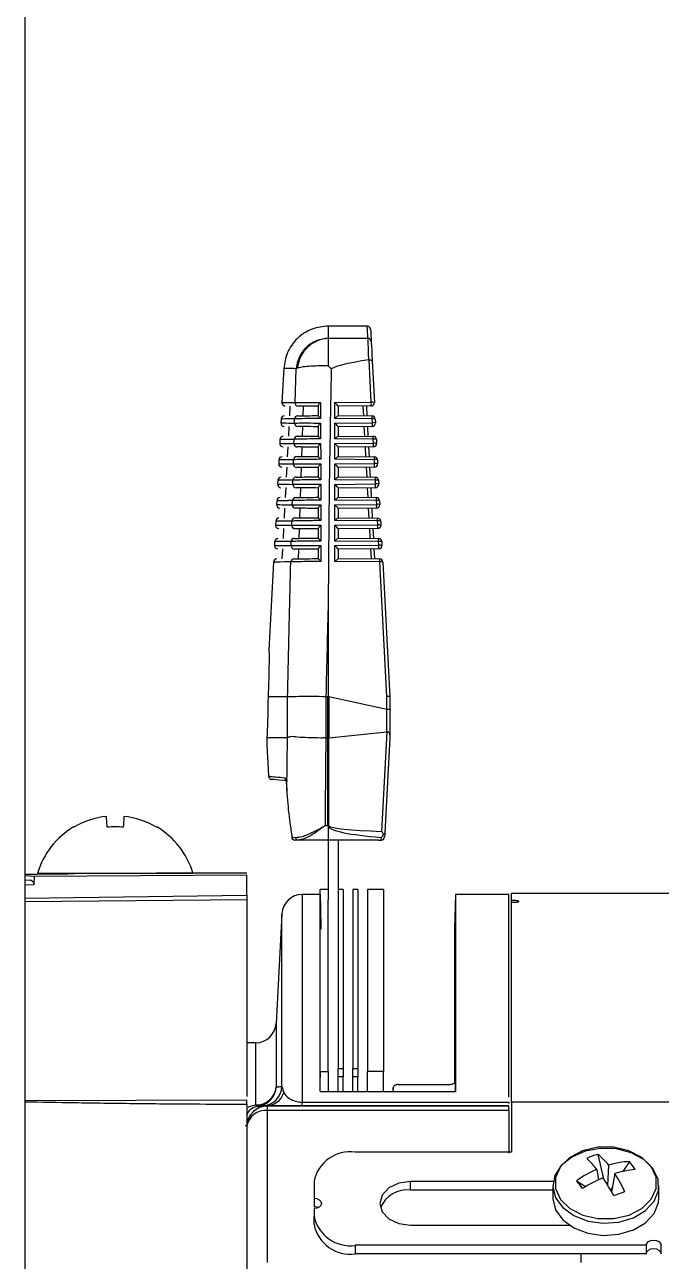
# Model space of a CAD drawing. Extents: x 16.5 to 113.1, y 4.4 to 84.5.
# Drawn here: x 25.882 to 27.816, y 38.153 to 41.906 of the extents above; entities that cross this region are included whole.
import ezdxf

# ---------------------------------------------------------------- set-up
doc = ezdxf.new("R2010")
doc.units = 0
doc.header["$MEASUREMENT"] = 0
doc.layers.add('OBJECT', color=7, linetype='CONTINUOUS')

msp = doc.modelspace()

# ---------------------------------------------------------------- linework, layer by layer
at = {"layer": 'OBJECT'}
for p, q in [((25.8819, 44.0865), (25.8819, 35.1139)), ((26.9226, 40.9915), (26.8036, 40.9915)), ((26.804, 40.9549), (26.804, 40.9544)), ((26.804, 40.9544), (26.9246, 40.9544)), ((26.804, 40.8707), (26.8131, 40.8616)), ((26.9281, 40.8889), (26.9278, 40.8889)), ((26.9349, 40.7602), (26.9281, 40.8889)), ((26.9377, 40.8865), (26.9444, 40.7595)), ((26.6688, 40.8635), (26.6633, 40.7595)), ((26.7033, 40.7592), (26.7063, 40.8621)), ((26.7096, 40.8635), (26.7063, 40.8621)), ((26.8245, 40.7592), (26.9349, 40.7602)), ((26.8245, 40.7112), (26.8245, 40.7592)), ((26.6878, 40.7489), (26.6862, 40.7191)), ((26.7274, 40.7194), (26.7284, 40.7485)), ((26.774, 40.7196), (26.774, 40.7493)), ((26.9345, 40.749), (26.834, 40.7481)), ((26.834, 40.7483), (26.834, 40.7199)), ((26.834, 40.7199), (26.9371, 40.719)), ((26.912, 40.7192), (26.9105, 40.7488)), ((26.9199, 40.7489), (26.9215, 40.7191)), ((26.6607, 40.7095), (26.6601, 40.6976)), ((26.6845, 40.6869), (26.683, 40.6571)), ((26.7016, 40.6972), (26.7019, 40.7098)), ((26.7255, 40.6574), (26.7264, 40.6865)), ((26.774, 40.6576), (26.774, 40.6872)), ((26.9375, 40.7102), (26.8245, 40.7112)), ((26.8245, 40.6972), (26.9382, 40.6982)), ((26.8245, 40.6492), (26.8245, 40.6972)), ((26.9377, 40.687), (26.834, 40.6861)), ((26.834, 40.6863), (26.834, 40.6579)), ((26.9153, 40.6571), (26.9137, 40.6868)), ((26.9232, 40.6869), (26.9247, 40.6571)), ((26.9382, 40.6982), (26.9375, 40.7102)), ((26.947, 40.7095), (26.9476, 40.6975)), ((26.6574, 40.6475), (26.6568, 40.6356)), ((26.6998, 40.6352), (26.7002, 40.6478)), ((26.9408, 40.6481), (26.8245, 40.6492)), ((26.834, 40.6579), (26.9404, 40.6569)), ((26.9414, 40.6363), (26.9408, 40.6481)), ((26.9503, 40.6475), (26.9509, 40.6356)), ((26.6813, 40.6251), (26.6797, 40.5949)), ((26.7235, 40.5954), (26.7244, 40.6245)), ((26.774, 40.5956), (26.774, 40.6252)), ((26.8245, 40.6352), (26.9414, 40.6363)), ((26.8245, 40.5872), (26.8245, 40.6352)), ((26.941, 40.625), (26.834, 40.6241)), ((26.834, 40.6243), (26.834, 40.5959)), ((26.9186, 40.5951), (26.917, 40.6248)), ((26.9264, 40.6249), (26.928, 40.595)), ((26.6542, 40.5855), (26.6536, 40.5736)), ((26.6982, 40.5732), (26.6985, 40.5858)), ((26.9441, 40.5861), (26.8245, 40.5872)), ((26.8245, 40.5732), (26.9447, 40.5743)), ((26.8245, 40.5252), (26.8245, 40.5732)), ((26.834, 40.5959), (26.9437, 40.5949)), ((26.9447, 40.5743), (26.9441, 40.5861)), ((26.9536, 40.5854), (26.9542, 40.5736)), ((26.678, 40.5631), (26.6764, 40.5328)), ((26.7215, 40.5334), (26.7224, 40.5626)), ((26.774, 40.5337), (26.774, 40.5631)), ((26.9443, 40.5631), (26.834, 40.5621)), ((26.834, 40.5623), (26.834, 40.5339)), ((26.834, 40.5339), (26.9469, 40.5329)), ((26.9219, 40.5331), (26.9203, 40.5629)), ((26.9297, 40.5629), (26.9313, 40.533)), ((26.6509, 40.5235), (26.6503, 40.5117)), ((26.6748, 40.5012), (26.6732, 40.4708)), ((26.6965, 40.5112), (26.6968, 40.5238)), ((26.7196, 40.4714), (26.7205, 40.5006)), ((26.774, 40.4717), (26.774, 40.501)), ((26.9474, 40.5241), (26.8245, 40.5252)), ((26.8245, 40.5112), (26.948, 40.5123)), ((26.8245, 40.4632), (26.8245, 40.5112)), ((26.9476, 40.5011), (26.834, 40.5001)), ((26.834, 40.5003), (26.834, 40.4719)), ((26.9251, 40.4711), (26.9236, 40.5009)), ((26.933, 40.501), (26.9346, 40.471)), ((26.948, 40.5123), (26.9474, 40.5241)), ((26.9568, 40.5234), (26.9575, 40.5116)), ((26.6477, 40.4615), (26.6471, 40.4497)), ((26.6948, 40.4492), (26.6952, 40.4618)), ((26.9506, 40.4621), (26.8245, 40.4632)), ((26.834, 40.4719), (26.9502, 40.4708)), ((26.9513, 40.4503), (26.9506, 40.4621)), ((26.9601, 40.4614), (26.9607, 40.4497)), ((26.6715, 40.4392), (26.6699, 40.4088)), ((26.7176, 40.4094), (26.7186, 40.4386)), ((26.774, 40.4097), (26.774, 40.439)), ((26.8245, 40.4492), (26.9513, 40.4503)), ((26.8245, 40.4012), (26.8245, 40.4492)), ((26.9508, 40.4391), (26.834, 40.4381)), ((26.834, 40.4383), (26.834, 40.4099)), ((26.9284, 40.409), (26.9268, 40.4389)), ((26.9363, 40.439), (26.9378, 40.4089)), ((26.6445, 40.3995), (26.6438, 40.3878)), ((26.6932, 40.3872), (26.6935, 40.3998)), ((26.9539, 40.4), (26.8245, 40.4012)), ((26.8245, 40.3872), (26.9545, 40.3884)), ((26.8245, 40.3392), (26.8245, 40.3872)), ((26.834, 40.4099), (26.9535, 40.4088)), ((26.9545, 40.3884), (26.9539, 40.4)), ((26.9634, 40.3993), (26.964, 40.3877)), ((26.6683, 40.377), (26.6667, 40.3469)), ((26.7157, 40.3473), (26.7166, 40.3766)), ((26.774, 40.3477), (26.774, 40.3769)), ((26.9541, 40.3772), (26.834, 40.3761)), ((26.834, 40.3763), (26.834, 40.3479)), ((26.834, 40.3479), (26.9568, 40.3468)), ((26.9317, 40.347), (26.9301, 40.3769)), ((26.9395, 40.377), (26.9411, 40.3469)), ((26.6412, 40.3375), (26.6406, 40.3258)), ((26.665, 40.3151), (26.6634, 40.2849)), ((26.6916, 40.3253), (26.6919, 40.3377)), ((26.7138, 40.2853), (26.7147, 40.3146)), ((26.774, 40.2858), (26.774, 40.3148)), ((26.9572, 40.338), (26.8245, 40.3392)), ((26.8245, 40.3252), (26.9578, 40.3264)), ((26.8245, 40.2772), (26.8245, 40.3252)), ((26.9574, 40.3152), (26.834, 40.3141)), ((26.834, 40.3143), (26.834, 40.2859)), ((26.935, 40.285), (26.9334, 40.315)), ((26.9428, 40.3151), (26.9444, 40.2849)), ((26.9578, 40.3264), (26.9572, 40.338)), ((26.9667, 40.3373), (26.9673, 40.3257)), ((26.638, 40.2755), (26.6239, 40.0079)), ((26.9605, 40.276), (26.8245, 40.2772)), ((26.834, 40.2859), (26.96, 40.2848)), ((26.982, 39.8674), (26.9605, 40.276)), ((26.9699, 40.2753), (26.9915, 39.8665)), ((26.804, 40.1551), (26.804, 39.8666)), ((26.6806, 39.8665), (26.6211, 39.8665)), ((26.6807, 39.8665), (26.6806, 39.8665)), ((26.6807, 39.742), (26.6807, 39.8665)), ((26.7972, 39.8665), (26.7972, 39.7415)), ((26.8024, 39.8665), (26.7972, 39.8665)), ((26.8024, 39.7415), (26.8024, 39.8665)), ((26.8056, 39.8661), (26.8056, 39.7416)), ((26.9818, 39.8279), (26.8056, 39.8661)), ((26.982, 39.8279), (26.982, 39.8674)), ((26.9915, 39.8665), (26.9915, 39.8665)), ((26.9915, 39.8665), (26.9915, 39.8273)), ((26.9818, 39.7603), (26.9818, 39.8279)), ((26.9915, 39.8273), (26.9915, 39.7498)), ((26.8056, 39.7416), (26.9818, 39.7603)), ((26.9668, 39.4579), (26.9832, 39.7601)), ((26.9915, 39.7498), (26.9915, 39.7415)), ((26.6175, 39.7237), (26.6175, 39.7236)), ((26.68, 39.7415), (26.6176, 39.7415)), ((26.6781, 39.5823), (26.68, 39.7415)), ((26.68, 39.7415), (26.6807, 39.742)), ((26.7972, 39.7415), (26.8024, 39.7415)), ((26.8032, 39.7415), (26.8048, 39.7416)), ((26.8032, 39.476), (26.8032, 39.7415)), ((26.8048, 39.7416), (26.8048, 39.476)), ((26.9915, 39.7415), (26.9759, 39.4532)), ((26.6228, 39.6251), (26.6228, 39.6251)), ((26.6769, 39.6004), (26.6779, 39.5823)), ((26.6769, 39.6004), (26.6769, 39.6004)), ((26.6772, 39.6004), (26.6781, 39.5823)), ((26.2827, 39.4706), (26.2834, 39.4716)), ((26.7948, 39.476), (26.8032, 39.476)), ((26.804, 39.4729), (26.804, 39.4315)), ((26.6943, 39.4401), (26.7048, 39.4398)), ((26.7123, 39.4315), (26.7026, 39.4315)), ((26.804, 39.4315), (26.7123, 39.4315)), ((26.9563, 39.4315), (26.804, 39.4315)), ((26.804, 39.4315), (26.804, 39.25)), ((26.834, 39.4315), (26.834, 39.25)), ((26.9563, 39.4315), (26.9652, 39.4316)), ((26.9652, 39.4316), (26.9656, 39.4399)), ((25.9209, 39.3315), (26.3929, 39.3315)), ((26.0319, 39.3315), (26.0319, 39.3288)), ((26.2819, 39.3307), (26.2819, 39.3315)), ((25.8819, 39.324), (25.9102, 39.3222)), ((25.8819, 39.311), (25.9, 39.3097)), ((25.9, 39.3097), (25.8819, 39.3093)), ((25.9099, 39.2953), (25.8819, 39.2945)), ((25.9102, 39.3222), (25.9099, 39.2953)), ((25.9102, 39.3222), (26.5569, 39.3262)), ((26.5569, 39.2648), (26.5569, 39.3262)), ((25.8819, 39.255), (26.5569, 39.2648)), ((26.78, 39.2665), (26.7252, 39.2665)), ((26.7252, 39.2665), (26.7252, 38.6363)), ((26.804, 39.2815), (26.78, 39.2815)), ((26.78, 38.7293), (26.78, 39.2815)), ((26.8489, 39.2815), (26.834, 39.2815)), ((26.8489, 39.2815), (26.8489, 38.7382)), ((26.8938, 39.2815), (26.8789, 39.2815)), ((26.8789, 39.2815), (26.8789, 38.7382)), ((26.8938, 39.2815), (26.8938, 38.7382)), ((26.9718, 39.2815), (26.9238, 39.2815)), ((26.9238, 39.2815), (26.9238, 38.7293)), ((26.9718, 39.2815), (26.9718, 38.7293)), ((27.1905, 39.2663), (27.1877, 39.1608)), ((27.3528, 39.2665), (27.1905, 39.2665)), ((27.3528, 38.6514), (27.3528, 39.2665)), ((27.9409, 39.2694), (27.3609, 39.2694)), ((27.3609, 39.2481), (27.3609, 39.2694)), ((26.5569, 39.2502), (25.8819, 39.2446)), ((26.5569, 39.2502), (26.5569, 38.6532)), ((26.804, 38.7293), (26.804, 39.25)), ((26.834, 39.25), (26.834, 38.7382)), ((27.3609, 39.2427), (27.3609, 39.2481)), ((27.3609, 38.6364), (27.3609, 39.2427)), ((26.6633, 39.2077), (26.6458, 38.8752)), ((26.6633, 38.6835), (26.6633, 39.2077)), ((27.1878, 39.1615), (27.1878, 38.7268)), ((26.6458, 38.8752), (26.6458, 38.6824)), ((27.1909, 38.8474), (27.1878, 38.7268)), ((26.5839, 38.8165), (26.5569, 38.8165)), ((26.5839, 38.6275), (26.5839, 38.8165)), ((26.834, 38.7382), (26.8489, 38.7382)), ((26.834, 38.713), (26.834, 38.7382)), ((26.8489, 38.7382), (26.8489, 38.713)), ((26.8789, 38.7382), (26.8938, 38.7382)), ((26.8789, 38.713), (26.8789, 38.7382)), ((26.8938, 38.7382), (26.8938, 38.713)), ((26.78, 38.7293), (26.804, 38.7293)), ((26.78, 38.7293), (26.78, 38.7113)), ((26.804, 38.7293), (26.804, 38.6685)), ((26.8489, 38.713), (26.834, 38.713)), ((26.834, 38.6685), (26.834, 38.713)), ((26.8489, 38.6685), (26.8489, 38.713)), ((26.8938, 38.713), (26.8789, 38.713)), ((26.8789, 38.6685), (26.8789, 38.713)), ((26.8938, 38.6685), (26.8938, 38.713)), ((26.9718, 38.7293), (26.9238, 38.7293)), ((26.9238, 38.6685), (26.9238, 38.7293)), ((26.9718, 38.6685), (26.9718, 38.7293)), ((27.1878, 38.7268), (27.1878, 38.7181)), ((27.1878, 38.7181), (27.1878, 38.7181)), ((27.1878, 38.7181), (27.1878, 38.6938)), ((26.6633, 38.6835), (26.6694, 38.6642)), ((26.7794, 38.6685), (27.1911, 38.6685)), ((27.001, 38.6793), (27.0008, 38.6685)), ((27.0163, 38.6895), (27.1758, 38.6898)), ((26.5569, 38.642), (25.8819, 38.64)), ((26.5569, 38.6291), (26.5569, 38.1059)), ((26.6137, 38.6247), (26.6069, 38.6245)), ((26.6137, 38.6247), (26.6189, 38.6246)), ((26.6189, 38.6246), (26.6189, 38.6104)), ((26.6189, 38.6246), (27.3528, 38.6246)), ((26.7252, 38.6247), (26.7252, 38.6363)), ((26.7252, 38.6363), (27.3528, 38.6363)), ((27.3528, 38.6247), (26.7252, 38.6247)), ((27.3528, 38.6363), (27.3528, 38.6316)), ((27.3528, 38.6246), (27.3528, 38.6247)), ((27.3528, 38.6104), (27.3528, 38.6246)), ((27.3609, 38.6364), (27.3609, 38.4844)), ((27.9409, 38.6364), (27.3609, 38.6364)), ((26.6189, 38.6104), (26.6189, 38.1494)), ((27.3528, 38.6104), (26.6189, 38.6104)), ((27.3528, 38.6104), (27.3528, 38.4817)), ((27.3609, 38.4844), (26.8859, 38.4844)), ((27.6233, 38.4777), (27.6405, 38.4033)), ((27.62, 38.4318), (27.6251, 38.4003)), ((27.6533, 38.3834), (27.6562, 38.445)), ((27.7189, 38.4559), (27.699, 38.4258)), ((26.7609, 38.396), (26.7609, 38.3448)), ((27.4874, 38.395), (27.0544, 38.395)), ((27.0544, 38.3695), (27.0544, 38.395)), ((27.5585, 38.3978), (27.5857, 38.3798)), ((27.6748, 38.4193), (27.6651, 38.3636)), ((27.4864, 38.3695), (27.0544, 38.3695)), ((27.4864, 38.3824), (27.4864, 38.3454)), ((27.6676, 38.3783), (27.6617, 38.3694)), ((27.8084, 38.3454), (27.8084, 38.3824)), ((26.7609, 38.3448), (26.7609, 38.3193)), ((26.7609, 38.3129), (26.7609, 38.2899)), ((26.7609, 38.2645), (26.7609, 38.2899)), ((27.0544, 38.2627), (27.5367, 38.2627)), ((26.8859, 38.2016), (26.8859, 38.1761)), ((27.7704, 38.2016), (26.8859, 38.2016)), ((27.7704, 38.1761), (26.8859, 38.1761)), ((27.5718, 38.1761), (27.5718, 38.1494)), ((27.7704, 38.2016), (27.7704, 38.1761)), ((27.8159, 38.2016), (27.8154, 38.2016)), ((27.8154, 38.1761), (27.8154, 38.2016)), ((27.8159, 38.1761), (27.8154, 38.1761)), ((27.8159, 38.1761), (27.8159, 38.2016))]:
    msp.add_line(p, q, dxfattribs=at)
at = {"layer": 'OBJECT', "flags": 128}
for points in [[(26.9246, 40.9544), (26.9231, 40.9822), (26.9226, 40.9915)], [(26.9278, 40.8889), (26.9268, 40.908), (26.926, 40.9247), (26.9254, 40.9383), (26.9249, 40.9483), (26.9246, 40.9544)], [(26.9326, 40.982), (26.9326, 40.982), (26.9331, 40.9728), (26.9346, 40.9451)], [(26.9346, 40.9451), (26.9349, 40.9396), (26.9353, 40.9307), (26.936, 40.9185), (26.9368, 40.9037), (26.9377, 40.8865)], [(26.6175, 39.7236), (26.6187, 39.7004), (26.6205, 39.6675), (26.6228, 39.6251)], [(26.6807, 39.6114), (26.655, 39.6137), (26.6387, 39.6151), (26.6319, 39.6157)], [(26.6772, 39.6004), (26.6769, 39.6004), (26.6769, 39.6004)], [(26.6781, 39.5823), (26.6779, 39.5823), (26.6779, 39.5823)], [(26.1326, 39.4706), (26.1321, 39.477), (26.1317, 39.4828), (26.1313, 39.4879), (26.131, 39.4924), (26.1307, 39.4962), (26.1304, 39.4993), (26.1302, 39.5018), (26.1301, 39.5036)], [(26.1837, 39.5036), (26.1835, 39.5018), (26.1834, 39.4993), (26.1831, 39.4962), (26.1828, 39.4924), (26.1825, 39.4879), (26.1821, 39.4828), (26.1817, 39.477), (26.1812, 39.4706)], [(26.0304, 39.4716), (26.0304, 39.4715), (26.0306, 39.4713), (26.0308, 39.471), (26.0311, 39.4706)], [(26.9759, 39.4532), (26.9755, 39.4469), (26.9753, 39.4428), (26.9752, 39.441)], [(26.7828, 39.1607), (26.7811, 39.2259), (26.7801, 39.2645)], [(27.7907, 38.4343), (27.7627, 38.4618), (27.7245, 38.4823), (27.6794, 38.494), (27.6314, 38.4957), (27.5849, 38.4873), (27.544, 38.4696), (27.5122, 38.4442), (27.4924, 38.4133), (27.4864, 38.3796), (27.4948, 38.3462), (27.5166, 38.316), (27.5501, 38.2917), (27.5923, 38.2754), (27.6393, 38.2687), (27.6871, 38.2721), (27.7313, 38.2852), (27.7681, 38.307), (27.7941, 38.3355), (27.8071, 38.3682), (27.806, 38.4021), (27.7907, 38.4343)], [(27.7852, 38.4409), (27.7567, 38.4685), (27.7174, 38.4886), (27.6713, 38.4991), (27.6229, 38.4991), (27.5768, 38.4884), (27.5377, 38.4682), (27.5093, 38.4405), (27.4944, 38.4079), (27.4945, 38.3736), (27.5096, 38.341), (27.5381, 38.3134), (27.5774, 38.2933), (27.6235, 38.2828), (27.6719, 38.2828), (27.718, 38.2935), (27.7571, 38.3137), (27.7855, 38.3414), (27.8004, 38.374), (27.8003, 38.4083), (27.7852, 38.4409)], [(27.0544, 38.395), (27.0186, 38.3899), (26.9883, 38.3756), (26.968, 38.3541), (26.9609, 38.3288), (26.968, 38.3035), (26.9883, 38.2821), (27.0186, 38.2678), (27.0544, 38.2627)], [(26.7609, 38.3448), (26.7695, 38.3435), (26.7768, 38.3401), (26.7817, 38.3349), (26.7834, 38.3288), (26.7817, 38.3228), (26.7768, 38.3176), (26.7695, 38.3141), (26.7609, 38.3129)], [(26.7609, 38.3193), (26.7695, 38.3181), (26.7744, 38.3161)], [(27.4864, 38.3454), (27.4864, 38.3426), (27.4948, 38.3092), (27.5166, 38.279), (27.5501, 38.2547), (27.5923, 38.2384), (27.6393, 38.2317), (27.6871, 38.2351), (27.7313, 38.2482), (27.7681, 38.27), (27.7941, 38.2985), (27.8071, 38.3312), (27.8084, 38.3454)], [(27.7704, 38.2016), (27.7721, 38.2076), (27.777, 38.2128), (27.7843, 38.2163), (27.7929, 38.2175), (27.8015, 38.2163), (27.8088, 38.2128), (27.8137, 38.2076), (27.8154, 38.2016)], [(27.7704, 38.1761), (27.7721, 38.1822), (27.777, 38.1874), (27.7843, 38.1908), (27.7929, 38.192), (27.8015, 38.1908), (27.8088, 38.1874), (27.8137, 38.1822), (27.8154, 38.1761)]]:
    msp.add_lwpolyline(points, dxfattribs=at)
at = {"layer": 'OBJECT'}
for centre, radius, start, end in [((26.9226, 40.9815), 0.01, 3.0226, 85.0653), ((26.9247, 40.9445), 0.00991, 3.4696, 90.5555), ((26.6733, 40.759), 0.01, 176.9496, 269.5), ((26.7132, 40.7586), 0.00992, 176.5042, 268.9393), ((26.8805, 40.7567), 0.0545, 351.8652, 3.6824), ((26.9344, 40.759), 0.01, 270.5, 3.0226), ((26.9382, 40.7401), 0.0204, 72.383, 99.2794), ((26.6701, 40.697), 0.01, 176.5294, 269.5), ((26.6707, 40.709), 0.01, 90.5, 176.6441), ((26.7115, 40.6966), 0.00992, 176.486, 268.9197), ((26.7118, 40.7094), 0.00989, 91.0015, 177.588), ((26.8966, 40.7125), 0.041, 356.6868, 8.9977), ((26.937, 40.709), 0.01, 3.0226, 89.5), ((26.9408, 40.69), 0.0204, 72.3829, 99.2789), ((26.8838, 40.6947), 0.0545, 351.8651, 3.6825), ((26.9376, 40.697), 0.01, 270.5, 3.0226), ((26.9415, 40.6781), 0.0204, 72.3842, 99.2781), ((26.6674, 40.6469), 0.01, 90.5, 176.1269), ((26.7101, 40.6474), 0.00989, 91.02, 177.6086), ((26.8999, 40.6505), 0.041, 356.6869, 8.9995), ((26.9403, 40.6469), 0.01, 3.0226, 89.5), ((26.9441, 40.628), 0.0204, 72.3825, 99.2797), ((26.6668, 40.635), 0.01, 176.013, 269.5), ((26.7097, 40.6346), 0.00991, 176.4676, 268.8983), ((26.887, 40.6328), 0.0545, 351.8651, 3.6825), ((26.9409, 40.635), 0.01, 270.5, 3.0226), ((26.9447, 40.6161), 0.0204, 72.3836, 99.2785), ((26.6636, 40.5731), 0.01, 175.4975, 269.5), ((26.6642, 40.5849), 0.01, 90.5, 175.6107), ((26.708, 40.5726), 0.00991, 176.4491, 268.8771), ((26.7084, 40.5854), 0.00989, 91.0385, 177.629), ((26.9032, 40.5885), 0.041, 356.6836, 9.001), ((26.9436, 40.5849), 0.01, 3.0226, 89.5), ((26.9474, 40.566), 0.0204, 72.384, 99.2783), ((26.8903, 40.5708), 0.0545, 351.8651, 3.6825), ((26.9442, 40.5731), 0.01, 270.5, 3.0226), ((26.948, 40.5542), 0.0204, 72.3836, 99.2788), ((26.6609, 40.5229), 0.01, 90.5, 175.0953), ((26.7067, 40.5234), 0.00988, 91.0569, 177.6513), ((26.9064, 40.5265), 0.041, 356.687, 8.9995), ((26.9468, 40.5229), 0.01, 3.0226, 89.5), ((26.6603, 40.5111), 0.01, 174.9828, 269.5), ((26.7064, 40.5106), 0.00991, 176.4298, 268.8558), ((26.9507, 40.504), 0.0204, 72.3833, 99.279), ((26.8936, 40.5088), 0.0545, 351.8651, 3.6825), ((26.9475, 40.5111), 0.01, 270.5, 3.0226), ((26.9513, 40.4922), 0.0204, 72.3834, 99.2789), ((26.6577, 40.4608), 0.01, 90.5, 174.5807), ((26.705, 40.4614), 0.00988, 91.0767, 177.6723), ((26.9097, 40.4644), 0.041, 356.6836, 9.001), ((26.9501, 40.4608), 0.01, 3.0226, 89.5), ((26.9539, 40.4419), 0.0204, 72.3837, 99.2787), ((26.6571, 40.4491), 0.01, 174.469, 269.5), ((26.7047, 40.4486), 0.00991, 176.4111, 268.8339), ((26.8968, 40.4468), 0.0545, 351.8663, 3.6798), ((26.9507, 40.4491), 0.01, 270.5, 3.0226), ((26.9546, 40.4302), 0.0204, 72.3835, 99.2786), ((26.6538, 40.3872), 0.01, 173.9559, 269.5), ((26.6544, 40.3988), 0.01, 90.5, 174.0669), ((26.7031, 40.3866), 0.0099, 176.3922, 268.812), ((26.7034, 40.3994), 0.00988, 91.0965, 177.6942), ((26.913, 40.4024), 0.041, 356.6868, 8.9978), ((26.9534, 40.3988), 0.01, 3.0226, 89.5), ((26.9572, 40.3799), 0.0204, 72.3833, 99.2789), ((26.9001, 40.3849), 0.0545, 351.8663, 3.6798), ((26.954, 40.3872), 0.01, 270.5, 3.0226), ((26.9578, 40.3682), 0.0204, 72.3836, 99.2786), ((26.6512, 40.3368), 0.01, 90.5, 173.5539), ((26.7018, 40.3374), 0.00987, 91.1158, 177.7165), ((26.9163, 40.3404), 0.041, 356.687, 8.9994), ((26.9567, 40.3368), 0.01, 3.0226, 89.5), ((26.6506, 40.3252), 0.01, 173.4435, 269.5), ((26.7015, 40.3246), 0.0099, 176.3721, 268.7898), ((26.9605, 40.3179), 0.0204, 72.3836, 99.2786), ((26.9034, 40.3229), 0.0545, 351.8663, 3.6798), ((26.9573, 40.3252), 0.01, 270.5, 3.0226), ((26.9611, 40.3063), 0.0204, 72.3836, 99.2786), ((26.6479, 40.2748), 0.01, 90.5, 173.0416), ((26.7002, 40.2753), 0.00987, 91.1348, 177.7401), ((26.9196, 40.2783), 0.041, 356.6836, 9.001), ((26.9599, 40.2748), 0.01, 3.0226, 89.5), ((26.9638, 40.2558), 0.0204, 72.3833, 99.2789), ((26.6818, 39.6213), 0.01, 182.5568, 224.0241), ((26.1569, 39.2581), 0.2469, 96.217, 120.603), ((26.1569, 39.2581), 0.2469, 59.3971, 83.783), ((26.1569, 39.2598), 0.2466, 120.8571, 163.1157), ((26.1569, 39.1623), 0.3092, 85.4885, 94.5115), ((26.1569, 39.2598), 0.2466, 16.8843, 59.1429), ((26.8032, 39.5918), 0.1159, 270.0012, 270.7816), ((26.7141, 39.5675), 0.1305, 313.545, 314.5084), ((26.6921, 39.451), 0.0111, 273.6615, 281.4814), ((26.7026, 39.4415), 0.01, 189.2546, 270), ((26.7033, 39.4405), 0.00906, 182.8147, 265.6381), ((26.7134, 39.44), 0.00857, 181.3601, 262.7695), ((26.9652, 39.4416), 0.00999, 269.95, 356.8554), ((26.9654, 39.4322), 0.000648, 258.231, 270.7957), ((26.9652, 39.4416), 0.01, 270.809, 356.8941), ((26.5569, -11.3285), 50.66, 90, 90.31102), ((26.5569, -11.3285), 50.66, 90.59378, 90.76344), ((26.7252, 39.2045), 0.062, 90, 177), ((26.5839, 38.8785), 0.062, 270, 357), ((26.5857, 38.6878), 0.0603, 268.2795, 354.888), ((26.5839, 38.6855), 0.062, 279.0482, 357.2006), ((26.6013, 38.6863), 0.062, 275.1284, 357.4891), ((26.6131, 38.6847), 0.0599, 270.5707, 340.0609), ((26.6189, 38.5626), 0.062, 90.0044, 178.8482), ((26.5925, 38.637), 0.0128, 227.879, 275.1694), ((26.6128, 38.5539), 0.0568, 83.8515, 169.9203), ((26.8703, 38.3739), 0.1116, 81.9505, 168.5782), ((27.683, 38.2598), 0.226, 105.3354, 114.4776), ((27.5079, 38.3287), 0.1885, 38.0852, 52.2525), ((27.7636, 38.0996), 0.362, 113.3807, 124.5149), ((27.4129, 38.2742), 0.2602, 37.2769, 47.301), ((27.7336, 38.1869), 0.2694, 93.1352, 106.699), ((27.7686, 38.1188), 0.3148, 95.9013, 107.338), ((27.5919, 38.3457), 0.1681, 30.869, 40.9586), ((28.0588, 38.7419), 0.6072, 214.5185, 217.3092), ((27.8113, 37.9943), 0.4466, 112.7476, 121.8022), ((27.0524, 38.0121), 0.7063, 28.7734, 33.9166), ((27.2828, 38.1652), 0.4672, 25.2283, 32.9517), ((27.0443, 38.2813), 0.0887, 83.4617, 156.9253), ((29.1997, 34.1849), 4.4386, 109.6738, 110.1388), ((26.8703, 38.312), 0.1116, 191.4218, 278.0494), ((26.8703, 38.2866), 0.1116, 191.4219, 278.0493)]:
    msp.add_arc(centre, radius, start, end, dxfattribs=at)
for centre, major_axis, ratio, start_param, end_param in [((29.0938, 40.8364), (2.2897, -0.0147), 0.052015, 2.811677, 3.052791), ((26.824, 40.758), (0.00996, -0.00988), 0.087934, 0.08695, 1.605386), ((26.824, 40.7099), (0.00999, 0.00991), 0.035372, 0.03505, 1.483386), ((26.824, 40.696), (0.00996, -0.00988), 0.087934, 0.08695, 1.605386), ((26.824, 40.6479), (0.00999, 0.00991), 0.035372, 0.03505, 1.483386), ((26.824, 40.634), (0.00996, -0.00988), 0.087934, 0.08695, 1.605386), ((26.824, 40.5859), (0.00999, 0.00991), 0.035372, 0.03505, 1.483386), ((26.824, 40.572), (0.00996, -0.00988), 0.087934, 0.08695, 1.605386), ((26.824, 40.5239), (0.00999, 0.00991), 0.035372, 0.03505, 1.483386), ((26.824, 40.51), (0.00996, -0.00988), 0.087934, 0.08695, 1.605386), ((26.824, 40.4619), (0.00999, 0.00991), 0.035372, 0.03505, 1.483386), ((26.824, 40.448), (0.00996, -0.00988), 0.087934, 0.08695, 1.605386), ((26.824, 40.3999), (0.00999, 0.00991), 0.035372, 0.03505, 1.483386), ((26.824, 40.386), (0.00996, -0.00988), 0.087934, 0.08695, 1.605386), ((26.824, 40.3379), (0.00999, 0.00991), 0.035372, 0.03505, 1.483386), ((26.824, 40.324), (0.00996, -0.00988), 0.087934, 0.08695, 1.605386), ((26.824, 40.2759), (0.00999, 0.00991), 0.035372, 0.03505, 1.483386), ((28.8665, 35.8481), (0, 19.0675), 0.111038, 1.342949, 1.358461), ((26.7972, 40.8438), (0, 0.9773), 0.122785, 3.138252, 3.141593), ((26.8024, 40.8438), (0, 0.9773), 0.122785, 3.141593, 3.154684), ((26.8024, 40.8445), (-0.0064, 0.9787), 0.122438, 3.101128, 3.114217), ((26.9815, 39.8662), (0.01, 0.00026), 0.120424, 0.003177, 1.515259), ((26.9815, 39.9095), (-0.0005, 0.0816), 0.122438, 3.114217, 3.140397), ((26.9815, 39.8273), (0.01, 0), 0.061163, 0, 1.518436), ((26.9815, 39.7229), (0.0006, 0.0374), 0.267094, 6.175075, 6.315676), ((28.8665, 39.3837), (0, 7.8848), 0.262774, 1.525405, 1.559096), ((26.7972, 39.2936), (0, 0.4478), 0.267949, 0, 0.004204), ((26.8024, 39.2936), (0, 0.4478), 0.267949, 6.276674, 6.283185), ((26.8024, 39.2933), (0.007, 0.4485), 0.267094, 0.032491, 0.039008), ((27.3727, 39.4915), (0.5695, 0.0157), 0.101686, 3.138791, 3.191455), ((27.3727, 39.4915), (0.5695, 0.0157), 0.101686, 3.191455, 3.913119), ((27.3743, 39.4837), (0.5695, 0.0078), 0.050872, 3.140897, 3.193561), ((27.3743, 39.4837), (0.5695, 0.0078), 0.050872, 3.193561, 3.914226)]:
    msp.add_ellipse(centre, major_axis=major_axis, ratio=ratio, start_param=start_param, end_param=end_param, dxfattribs=at)
for points, knots in [([(26.804, 40.9915), (26.7875, 40.9897), (26.7532, 40.986), (26.7086, 40.9566), (26.6768, 40.9136), (26.6714, 40.8795), (26.6687, 40.8631)], [0, 0, 0, 0, 0.240773, 0.5, 0.759227, 1, 1, 1, 1]), ([(26.804, 40.9915), (26.804, 40.9899), (26.804, 40.9869), (26.804, 40.9655), (26.804, 40.9549)], [0, 0, 0, 0, 0.5, 1, 1, 1, 1]), ([(26.804, 40.9549), (26.7923, 40.9533), (26.768, 40.95), (26.7362, 40.9285), (26.7131, 40.8979), (26.7085, 40.8737), (26.7063, 40.8621)], [0, 0, 0, 0, 0.24117, 0.5, 0.75883, 1, 1, 1, 1]), ([(26.804, 40.9544), (26.7929, 40.9527), (26.7698, 40.949), (26.7395, 40.928), (26.7171, 40.8982), (26.712, 40.8748), (26.7096, 40.8635)], [0, 0, 0, 0, 0.2415611, 0.4999999, 0.7584385, 1, 1, 1, 1]), ([(26.804, 40.9544), (26.804, 40.9516), (26.804, 40.9459), (26.804, 40.9267), (26.804, 40.9016), (26.804, 40.881), (26.804, 40.8707)], [0, 0, 0, 0, 0.25, 0.5, 0.75, 1, 1, 1, 1]), ([(26.804, 40.8707), (26.7933, 40.8707), (26.7719, 40.8707), (26.7443, 40.8692), (26.722, 40.8669), (26.7137, 40.8646), (26.7096, 40.8635)], [0, 0, 0, 0, 0.2500001, 0.4999998, 0.7500003, 1, 1, 1, 1]), ([(26.9281, 40.8889), (26.9292, 40.8889), (26.9314, 40.8889), (26.9343, 40.8885), (26.9365, 40.8879), (26.9374, 40.8872), (26.9376, 40.8867), (26.9377, 40.8865), (26.9377, 40.8865)], [0, 0, 0, 0, 0.219278, 0.438506, 0.659243, 0.882986, 0.985831, 1, 1, 1, 1]), ([(26.7063, 40.8621), (26.6954, 40.8624), (26.6735, 40.863), (26.6703, 40.8631), (26.6687, 40.8631)], [0, 0, 0, 0, 0.496376, 1, 1, 1, 1]), ([(26.8131, 40.8616), (26.813, 40.8559), (26.8125, 40.8274), (26.8103, 40.7081), (26.8063, 40.4783), (26.8048, 40.2712), (26.804, 40.1551)], [0, 0, 0, 0, 0.024148, 0.120739, 0.507103, 1, 1, 1, 1]), ([(26.6634, 40.7595), (26.6633, 40.7595), (26.6582, 40.7596), (26.6713, 40.7594), (26.6927, 40.7593), (26.7033, 40.7592)], [0, 0, 0, 0, 0.001446, 0.500723, 1, 1, 1, 1]), ([(26.7033, 40.7592), (26.7049, 40.7592), (26.7098, 40.7594), (26.7274, 40.7595), (26.7524, 40.7594), (26.7713, 40.7593), (26.7784, 40.7593), (26.7807, 40.7593)], [0, 0, 0, 0, 0.16173, 0.488574, 0.814943, 0.942319, 1, 1, 1, 1]), ([(26.774, 40.7493), (26.7741, 40.7499), (26.7744, 40.7513), (26.7764, 40.7545), (26.7787, 40.7572), (26.7803, 40.7589), (26.7807, 40.7592), (26.7807, 40.7593)], [0, 0, 0, 0, 0.2369194, 0.5287914, 0.9000059, 0.9913438, 1, 1, 1, 1]), ([(26.7807, 40.7593), (26.7807, 40.7527), (26.7807, 40.7366), (26.7808, 40.7206), (26.7808, 40.7112)], [0, 0, 0, 0, 0.412316, 1, 1, 1, 1]), ([(26.7116, 40.7193), (26.7152, 40.7193), (26.7224, 40.7194), (26.7457, 40.7196), (26.7653, 40.7198), (26.774, 40.7199)], [0, 0, 0, 0, 0.3561452, 0.712376, 1, 1, 1, 1]), ([(26.774, 40.7481), (26.7634, 40.7482), (26.7422, 40.7484), (26.7216, 40.7486), (26.7156, 40.7486), (26.713, 40.7486)], [0, 0, 0, 0, 0.357965, 0.715857, 1, 1, 1, 1]), ([(26.7808, 40.7112), (26.7808, 40.7112), (26.7804, 40.7115), (26.7788, 40.7132), (26.7764, 40.7158), (26.7744, 40.7184), (26.7741, 40.7192), (26.774, 40.7196)], [0, 0, 0, 0, 0.0082877, 0.094552, 0.4783992, 0.770553, 1, 1, 1, 1]), ([(26.7019, 40.7098), (26.7007, 40.7098), (26.6943, 40.7098), (26.6718, 40.7096), (26.6557, 40.7094), (26.6609, 40.7095), (26.661, 40.7095)], [0, 0, 0, 0, 0.046867, 0.234364, 0.98622, 1, 1, 1, 1]), ([(26.6604, 40.6975), (26.662, 40.6975), (26.6651, 40.6975), (26.6893, 40.6973), (26.7016, 40.6972)], [0, 0, 0, 0, 0.491198, 1, 1, 1, 1]), ([(26.7016, 40.6972), (26.7032, 40.6972), (26.7081, 40.6974), (26.7259, 40.6975), (26.7513, 40.6974), (26.7708, 40.6973), (26.7786, 40.6973), (26.7808, 40.6973)], [0, 0, 0, 0, 0.159551, 0.48199, 0.803962, 0.942061, 1, 1, 1, 1]), ([(26.7808, 40.7112), (26.7785, 40.7112), (26.77, 40.7111), (26.7499, 40.7109), (26.7245, 40.7105), (26.7079, 40.7101), (26.7033, 40.7099), (26.7019, 40.7098)], [0, 0, 0, 0, 0.057874, 0.218012, 0.538018, 0.858388, 1, 1, 1, 1]), ([(26.774, 40.6861), (26.7633, 40.6862), (26.7419, 40.6864), (26.7203, 40.6866), (26.7141, 40.6866), (26.7113, 40.6867)], [0, 0, 0, 0, 0.352325, 0.704581, 1, 1, 1, 1]), ([(26.774, 40.6872), (26.7741, 40.6878), (26.7744, 40.6891), (26.7763, 40.6922), (26.7786, 40.695), (26.7803, 40.6968), (26.7808, 40.6972), (26.7808, 40.6973)], [0, 0, 0, 0, 0.225636, 0.506975, 0.868216, 0.991457, 1, 1, 1, 1]), ([(26.7808, 40.6973), (26.7809, 40.6907), (26.7809, 40.6746), (26.7809, 40.6586), (26.781, 40.6492)], [0, 0, 0, 0, 0.412357, 1, 1, 1, 1]), ([(26.7002, 40.6478), (26.6989, 40.6478), (26.6925, 40.6478), (26.6694, 40.6476), (26.6527, 40.6474), (26.6579, 40.6475), (26.6581, 40.6475)], [0, 0, 0, 0, 0.045988, 0.229969, 0.967723, 1, 1, 1, 1]), ([(26.781, 40.6492), (26.7786, 40.6492), (26.77, 40.6491), (26.7497, 40.6489), (26.7239, 40.6485), (26.7066, 40.6481), (26.7018, 40.6479), (26.7002, 40.6478)], [0, 0, 0, 0, 0.058136, 0.216179, 0.531949, 0.848067, 1, 1, 1, 1]), ([(26.7099, 40.6573), (26.7135, 40.6573), (26.7208, 40.6574), (26.7445, 40.6576), (26.7647, 40.6578), (26.774, 40.6579)], [0, 0, 0, 0, 0.350806, 0.701697, 1, 1, 1, 1]), ([(26.781, 40.6492), (26.7809, 40.6492), (26.7805, 40.6496), (26.7788, 40.6514), (26.7764, 40.654), (26.7744, 40.6565), (26.7741, 40.6573), (26.774, 40.6576)], [0, 0, 0, 0, 0.008197, 0.119704, 0.49372, 0.776726, 1, 1, 1, 1]), ([(26.6576, 40.6356), (26.659, 40.6355), (26.6618, 40.6355), (26.6869, 40.6353), (26.6998, 40.6352)], [0, 0, 0, 0, 0.482025, 1, 1, 1, 1]), ([(26.6998, 40.6352), (26.7015, 40.6352), (26.7065, 40.6354), (26.7243, 40.6355), (26.7503, 40.6354), (26.7704, 40.6353), (26.7787, 40.6353), (26.781, 40.6353)], [0, 0, 0, 0, 0.157481, 0.475733, 0.793524, 0.941798, 1, 1, 1, 1]), ([(26.774, 40.6241), (26.7632, 40.6242), (26.7416, 40.6244), (26.7192, 40.6246), (26.7126, 40.6246), (26.7096, 40.6247)], [0, 0, 0, 0, 0.347005, 0.693943, 1, 1, 1, 1]), ([(26.774, 40.6252), (26.7741, 40.6257), (26.7744, 40.627), (26.7762, 40.63), (26.7786, 40.6328), (26.7804, 40.6347), (26.781, 40.6352), (26.781, 40.6353)], [0, 0, 0, 0, 0.220757, 0.49454, 0.847826, 0.991557, 1, 1, 1, 1]), ([(26.781, 40.6353), (26.781, 40.6287), (26.7811, 40.6126), (26.7811, 40.5966), (26.7811, 40.5872)], [0, 0, 0, 0, 0.412394, 1, 1, 1, 1]), ([(26.6985, 40.5858), (26.6972, 40.5858), (26.6906, 40.5857), (26.6671, 40.5855), (26.6496, 40.5854), (26.6549, 40.5854), (26.6553, 40.5854)], [0, 0, 0, 0, 0.045141, 0.225735, 0.949898, 1, 1, 1, 1]), ([(26.6547, 40.5736), (26.6559, 40.5736), (26.6585, 40.5735), (26.6845, 40.5733), (26.6982, 40.5732)], [0, 0, 0, 0, 0.4731846, 1, 1, 1, 1]), ([(26.6982, 40.5732), (26.6998, 40.5733), (26.7049, 40.5734), (26.7228, 40.5735), (26.7492, 40.5735), (26.7699, 40.5733), (26.7788, 40.5733), (26.7812, 40.5733)], [0, 0, 0, 0, 0.155511, 0.469778, 0.783591, 0.941533, 1, 1, 1, 1]), ([(26.7811, 40.5872), (26.7788, 40.5872), (26.77, 40.5871), (26.7495, 40.5869), (26.7234, 40.5865), (26.7053, 40.5861), (26.7002, 40.5859), (26.6985, 40.5858)], [0, 0, 0, 0, 0.058402, 0.214452, 0.526193, 0.838268, 1, 1, 1, 1]), ([(26.7082, 40.5953), (26.7119, 40.5953), (26.7192, 40.5954), (26.7433, 40.5956), (26.7642, 40.5958), (26.774, 40.5959)], [0, 0, 0, 0, 0.345761, 0.691605, 1, 1, 1, 1]), ([(26.7811, 40.5872), (26.7811, 40.5872), (26.7806, 40.5877), (26.7788, 40.5895), (26.7763, 40.5921), (26.7744, 40.5946), (26.7741, 40.5953), (26.774, 40.5956)], [0, 0, 0, 0, 0.008115, 0.143847, 0.50824, 0.782553, 1, 1, 1, 1]), ([(26.774, 40.5631), (26.7741, 40.5636), (26.7744, 40.5649), (26.7762, 40.5678), (26.7786, 40.5707), (26.7805, 40.5726), (26.7811, 40.5732), (26.7812, 40.5733)], [0, 0, 0, 0, 0.216116, 0.482661, 0.828143, 0.991662, 1, 1, 1, 1]), ([(26.7812, 40.5733), (26.7812, 40.5667), (26.7812, 40.5506), (26.7813, 40.5346), (26.7813, 40.5252)], [0, 0, 0, 0, 0.41243, 1, 1, 1, 1]), ([(26.7065, 40.5333), (26.7102, 40.5333), (26.7177, 40.5334), (26.7422, 40.5336), (26.7637, 40.5338), (26.774, 40.5339)], [0, 0, 0, 0, 0.3409862, 0.682055, 1, 1, 1, 1]), ([(26.774, 40.5621), (26.7631, 40.5622), (26.7413, 40.5624), (26.718, 40.5626), (26.7111, 40.5627), (26.7079, 40.5627)], [0, 0, 0, 0, 0.341979, 0.683892, 1, 1, 1, 1]), ([(26.7813, 40.5252), (26.7813, 40.5252), (26.7806, 40.5258), (26.7787, 40.5277), (26.7763, 40.5303), (26.7744, 40.5327), (26.7741, 40.5334), (26.774, 40.5337)], [0, 0, 0, 0, 0.0080352, 0.1670318, 0.5220124, 0.7880549, 1, 1, 1, 1]), ([(26.6968, 40.5238), (26.6955, 40.5238), (26.6888, 40.5237), (26.6648, 40.5235), (26.6466, 40.5234), (26.6519, 40.5234), (26.6524, 40.5234)], [0, 0, 0, 0, 0.044325, 0.221651, 0.93271, 1, 1, 1, 1]), ([(26.6519, 40.5116), (26.6529, 40.5116), (26.6552, 40.5116), (26.6821, 40.5113), (26.6965, 40.5112)], [0, 0, 0, 0, 0.4646581, 1, 1, 1, 1]), ([(26.6965, 40.5112), (26.6982, 40.5113), (26.7033, 40.5114), (26.7213, 40.5115), (26.7482, 40.5115), (26.7695, 40.5114), (26.7789, 40.5113), (26.7813, 40.5113)], [0, 0, 0, 0, 0.153634, 0.464105, 0.774128, 0.941265, 1, 1, 1, 1]), ([(26.7813, 40.5252), (26.7789, 40.5252), (26.77, 40.5251), (26.7494, 40.5249), (26.7229, 40.5245), (26.7041, 40.5241), (26.6987, 40.5239), (26.6968, 40.5238)], [0, 0, 0, 0, 0.058672, 0.212823, 0.520728, 0.828955, 1, 1, 1, 1]), ([(26.774, 40.5001), (26.763, 40.5002), (26.741, 40.5004), (26.7169, 40.5006), (26.7097, 40.5007), (26.7062, 40.5007)], [0, 0, 0, 0, 0.337221, 0.67438, 1, 1, 1, 1]), ([(26.774, 40.501), (26.7741, 40.5016), (26.7744, 40.5027), (26.7762, 40.5056), (26.7787, 40.5085), (26.7806, 40.5105), (26.7813, 40.5112), (26.7813, 40.5113)], [0, 0, 0, 0, 0.211697, 0.471304, 0.809147, 0.991755, 1, 1, 1, 1]), ([(26.7813, 40.5113), (26.7813, 40.5047), (26.7814, 40.4886), (26.7814, 40.4726), (26.7815, 40.4632)], [0, 0, 0, 0, 0.412465, 1, 1, 1, 1]), ([(26.6952, 40.4618), (26.6938, 40.4618), (26.687, 40.4617), (26.6625, 40.4615), (26.6435, 40.4613), (26.6489, 40.4614), (26.6495, 40.4614)], [0, 0, 0, 0, 0.043537, 0.217711, 0.916125, 1, 1, 1, 1]), ([(26.7815, 40.4632), (26.779, 40.4632), (26.77, 40.4631), (26.7492, 40.4629), (26.7224, 40.4625), (26.7029, 40.4621), (26.6973, 40.4619), (26.6952, 40.4618)], [0, 0, 0, 0, 0.058944, 0.211285, 0.515535, 0.820093, 1, 1, 1, 1]), ([(26.7049, 40.4713), (26.7086, 40.4713), (26.7161, 40.4713), (26.7411, 40.4716), (26.7632, 40.4718), (26.774, 40.4719)], [0, 0, 0, 0, 0.3364615, 0.6730032, 1, 1, 1, 1]), ([(26.7815, 40.4632), (26.7814, 40.4632), (26.7807, 40.4639), (26.7787, 40.4659), (26.7762, 40.4685), (26.7744, 40.4708), (26.7741, 40.4714), (26.774, 40.4717)], [0, 0, 0, 0, 0.0079618, 0.1892797, 0.5350692, 0.793252, 1, 1, 1, 1]), ([(26.649, 40.4496), (26.6499, 40.4496), (26.6519, 40.4496), (26.6797, 40.4494), (26.6948, 40.4492)], [0, 0, 0, 0, 0.456429, 1, 1, 1, 1]), ([(26.6948, 40.4492), (26.6966, 40.4493), (26.7017, 40.4494), (26.7199, 40.4495), (26.7472, 40.4495), (26.769, 40.4494), (26.779, 40.4493), (26.7815, 40.4493)], [0, 0, 0, 0, 0.151845, 0.458696, 0.765104, 0.940995, 1, 1, 1, 1]), ([(26.774, 40.4381), (26.7629, 40.4382), (26.7407, 40.4384), (26.7158, 40.4386), (26.7083, 40.4387), (26.7045, 40.4387)], [0, 0, 0, 0, 0.332714, 0.665366, 1, 1, 1, 1]), ([(26.774, 40.439), (26.7741, 40.4395), (26.7744, 40.4406), (26.7762, 40.4434), (26.7787, 40.4464), (26.7807, 40.4485), (26.7815, 40.4492), (26.7815, 40.4493)], [0, 0, 0, 0, 0.207488, 0.460443, 0.790808, 0.991848, 1, 1, 1, 1]), ([(26.7815, 40.4493), (26.7815, 40.4427), (26.7815, 40.4266), (26.7816, 40.4106), (26.7816, 40.4012)], [0, 0, 0, 0, 0.412497, 1, 1, 1, 1]), ([(26.6935, 40.3998), (26.6922, 40.3997), (26.6853, 40.3997), (26.6603, 40.3995), (26.6405, 40.3993), (26.646, 40.3993), (26.6467, 40.3994)], [0, 0, 0, 0, 0.0427762, 0.2139071, 0.9001118, 1, 1, 1, 1]), ([(26.6461, 40.3877), (26.6469, 40.3877), (26.6486, 40.3876), (26.6773, 40.3874), (26.6932, 40.3872)], [0, 0, 0, 0, 0.448482, 1, 1, 1, 1]), ([(26.6932, 40.3872), (26.695, 40.3873), (26.7002, 40.3874), (26.7184, 40.3875), (26.7462, 40.3875), (26.7686, 40.3874), (26.7791, 40.3873), (26.7816, 40.3873)], [0, 0, 0, 0, 0.150136, 0.453531, 0.756488, 0.940721, 1, 1, 1, 1]), ([(26.7816, 40.4012), (26.7791, 40.4012), (26.7701, 40.4011), (26.7491, 40.4009), (26.722, 40.4005), (26.7017, 40.4001), (26.6958, 40.3999), (26.6935, 40.3998)], [0, 0, 0, 0, 0.059218, 0.209831, 0.510594, 0.811652, 1, 1, 1, 1]), ([(26.7032, 40.4092), (26.707, 40.4093), (26.7146, 40.4093), (26.74, 40.4096), (26.7626, 40.4098), (26.774, 40.4099)], [0, 0, 0, 0, 0.332168, 0.664414, 1, 1, 1, 1]), ([(26.7816, 40.4012), (26.7816, 40.4012), (26.7808, 40.402), (26.7787, 40.404), (26.7762, 40.4067), (26.7744, 40.4089), (26.7741, 40.4095), (26.774, 40.4097)], [0, 0, 0, 0, 0.0078811, 0.2106185, 0.5474534, 0.7981663, 1, 1, 1, 1]), ([(26.774, 40.3769), (26.7741, 40.3774), (26.7743, 40.3785), (26.7761, 40.3813), (26.7787, 40.3843), (26.7807, 40.3864), (26.7816, 40.3872), (26.7816, 40.3873)], [0, 0, 0, 0, 0.203477, 0.450057, 0.773104, 0.991943, 1, 1, 1, 1]), ([(26.7816, 40.3873), (26.7817, 40.3807), (26.7817, 40.3646), (26.7817, 40.3486), (26.7818, 40.3392)], [0, 0, 0, 0, 0.412528, 1, 1, 1, 1]), ([(26.7016, 40.3472), (26.7055, 40.3473), (26.7131, 40.3473), (26.7389, 40.3475), (26.7621, 40.3478), (26.774, 40.3479)], [0, 0, 0, 0, 0.328088, 0.656253, 1, 1, 1, 1]), ([(26.774, 40.3761), (26.7628, 40.3762), (26.7405, 40.3764), (26.7147, 40.3766), (26.7069, 40.3767), (26.7029, 40.3767)], [0, 0, 0, 0, 0.328436, 0.656814, 1, 1, 1, 1]), ([(26.7818, 40.3392), (26.7817, 40.3392), (26.7808, 40.3401), (26.7787, 40.3422), (26.7761, 40.3448), (26.7743, 40.347), (26.7741, 40.3475), (26.774, 40.3477)], [0, 0, 0, 0, 0.007811, 0.231083, 0.559206, 0.802812, 1, 1, 1, 1]), ([(26.6919, 40.3377), (26.6905, 40.3377), (26.6835, 40.3377), (26.6581, 40.3375), (26.6375, 40.3373), (26.643, 40.3373), (26.6438, 40.3373)], [0, 0, 0, 0, 0.042041, 0.210232, 0.884641, 1, 1, 1, 1]), ([(26.6433, 40.3257), (26.6439, 40.3257), (26.6452, 40.3257), (26.675, 40.3254), (26.6916, 40.3253)], [0, 0, 0, 0, 0.440803, 1, 1, 1, 1]), ([(26.6916, 40.3253), (26.6934, 40.3253), (26.6987, 40.3255), (26.717, 40.3256), (26.7452, 40.3255), (26.7682, 40.3254), (26.7792, 40.3253), (26.7818, 40.3253)], [0, 0, 0, 0, 0.148503, 0.448595, 0.748256, 0.940444, 1, 1, 1, 1]), ([(26.7818, 40.3392), (26.7792, 40.3392), (26.7701, 40.3391), (26.7489, 40.3389), (26.7215, 40.3385), (26.7005, 40.3381), (26.6944, 40.3378), (26.6919, 40.3377)], [0, 0, 0, 0, 0.059496, 0.208459, 0.505892, 0.803608, 1, 1, 1, 1]), ([(26.774, 40.3141), (26.7628, 40.3142), (26.7402, 40.3144), (26.7137, 40.3146), (26.7055, 40.3147), (26.7013, 40.3147)], [0, 0, 0, 0, 0.324373, 0.648689, 1, 1, 1, 1]), ([(26.774, 40.3148), (26.7741, 40.3153), (26.7743, 40.3163), (26.7759, 40.3187), (26.7783, 40.3217), (26.7806, 40.3241), (26.7818, 40.3252), (26.7818, 40.3253)], [0, 0, 0, 0, 0.199296, 0.397084, 0.700899, 0.99202, 1, 1, 1, 1]), ([(26.7818, 40.3253), (26.7818, 40.3187), (26.7818, 40.3026), (26.7819, 40.2866), (26.7819, 40.2772)], [0, 0, 0, 0, 0.4125571, 1, 1, 1, 1]), ([(26.6904, 40.2757), (26.689, 40.2757), (26.6818, 40.2757), (26.6559, 40.2754), (26.6345, 40.2752), (26.64, 40.2753), (26.6409, 40.2753)], [0, 0, 0, 0, 0.041331, 0.206679, 0.869686, 1, 1, 1, 1]), ([(26.6806, 39.8665), (26.6824, 39.9458), (26.6856, 40.0822), (26.689, 40.2186), (26.6904, 40.2757)], [0, 0, 0, 0, 0.581449, 1, 1, 1, 1]), ([(26.7819, 40.2772), (26.7793, 40.2772), (26.7701, 40.2771), (26.7488, 40.2769), (26.7211, 40.2765), (26.6994, 40.2761), (26.693, 40.2758), (26.6904, 40.2757)], [0, 0, 0, 0, 0.0597754, 0.2071608, 0.5014118, 0.7959342, 1, 1, 1, 1]), ([(26.7, 40.2852), (26.7039, 40.2852), (26.7117, 40.2853), (26.7379, 40.2855), (26.7617, 40.2857), (26.774, 40.2859)], [0, 0, 0, 0, 0.324207, 0.648491, 1, 1, 1, 1]), ([(26.7819, 40.2772), (26.7819, 40.2772), (26.7809, 40.2782), (26.7787, 40.2803), (26.7761, 40.283), (26.7743, 40.285), (26.7741, 40.2855), (26.774, 40.2858)], [0, 0, 0, 0, 0.0077442, 0.2506959, 0.5703556, 0.8072084, 1, 1, 1, 1]), ([(26.624, 40.0079), (26.624, 40.0084), (26.624, 40.0105), (26.6242, 39.9974), (26.6242, 39.97), (26.6237, 39.9298), (26.6224, 39.8931), (26.6214, 39.8718), (26.6211, 39.8665)], [0, 0, 0, 0, 0.069411, 0.284852, 0.500141, 0.714748, 0.928343, 1, 1, 1, 1]), ([(26.6211, 39.8665), (26.621, 39.8505), (26.6208, 39.8185), (26.6193, 39.776), (26.6182, 39.7523), (26.6177, 39.743), (26.6176, 39.7417)], [0, 0, 0, 0, 0.315568, 0.631102, 0.947588, 1, 1, 1, 1]), ([(26.7968, 39.8665), (26.7834, 39.8668), (26.7564, 39.8673), (26.7208, 39.8672), (26.6934, 39.8664), (26.6848, 39.8664), (26.6807, 39.8665)], [0, 0, 0, 0, 0.253584, 0.507165, 0.760848, 1, 1, 1, 1]), ([(26.7967, 39.7415), (26.7916, 39.7414), (26.773, 39.7412), (26.742, 39.742), (26.7098, 39.7436), (26.6893, 39.7467), (26.6831, 39.7433), (26.6807, 39.742)], [0, 0, 0, 0, 0.097508, 0.351331, 0.599304, 0.843154, 1, 1, 1, 1]), ([(26.9915, 39.7498), (26.9915, 39.7513), (26.9914, 39.7539), (26.9903, 39.7564), (26.9882, 39.7579), (26.9856, 39.7591), (26.9838, 39.7598), (26.9832, 39.7601)], [0, 0, 0, 0, 0.2815028, 0.4771484, 0.6724625, 0.8784612, 1, 1, 1, 1]), ([(26.6176, 39.7415), (26.6176, 39.7348), (26.6175, 39.7263), (26.6175, 39.7241), (26.6175, 39.7237)], [0, 0, 0, 0, 0.791837, 1, 1, 1, 1]), ([(26.6176, 39.7417), (26.6176, 39.7417), (26.6176, 39.7416), (26.6176, 39.7415), (26.6176, 39.7415), (26.6176, 39.7415), (26.6176, 39.7415)], [0, 0, 0, 0, 0.159853, 0.363916, 0.750553, 1, 1, 1, 1]), ([(26.6228, 39.6251), (26.6229, 39.6251), (26.6235, 39.6251), (26.6291, 39.6246), (26.6527, 39.6225), (26.6718, 39.6209)], [0, 0, 0, 0, 0.0456532, 0.2282935, 1, 1, 1, 1]), ([(26.6228, 39.6251), (26.623, 39.624), (26.6233, 39.6218), (26.6252, 39.6189), (26.6278, 39.6168), (26.6302, 39.6159), (26.6316, 39.6157), (26.6319, 39.6157)], [0, 0, 0, 0, 0.2359137, 0.4718336, 0.7077527, 0.9254093, 1, 1, 1, 1]), ([(26.6718, 39.6209), (26.6723, 39.6206), (26.6733, 39.62), (26.6748, 39.6163), (26.6761, 39.611), (26.6768, 39.6053), (26.6771, 39.6017), (26.6772, 39.6004)], [0, 0, 0, 0, 0.2190626, 0.4380204, 0.6592172, 0.8799982, 1, 1, 1, 1]), ([(26.6745, 39.6149), (26.6745, 39.6149), (26.6745, 39.6149), (26.6749, 39.614), (26.6754, 39.612), (26.6761, 39.609), (26.6763, 39.6064), (26.6765, 39.6053)], [0, 0, 0, 0, 0.090218, 0.251793, 0.4844, 0.778382, 1, 1, 1, 1]), ([(26.6765, 39.6053), (26.6766, 39.6046), (26.6768, 39.6031), (26.6768, 39.6014), (26.6769, 39.6004)], [0, 0, 0, 0, 0.429134, 1, 1, 1, 1]), ([(26.6781, 39.5823), (26.6785, 39.5756), (26.6806, 39.5423), (26.6853, 39.4948), (26.692, 39.4543), (26.6943, 39.4401)], [0, 0, 0, 0, 0.139683, 0.698663, 1, 1, 1, 1]), ([(26.7048, 39.4398), (26.7112, 39.4404), (26.7276, 39.4419), (26.7577, 39.4551), (26.7817, 39.4682), (26.7936, 39.4753), (26.7946, 39.4759), (26.7948, 39.476)], [0, 0, 0, 0, 0.244744, 0.626729, 0.967928, 0.996144, 1, 1, 1, 1]), ([(26.7948, 39.476), (26.7946, 39.4759), (26.7936, 39.4751), (26.7903, 39.4725), (26.7791, 39.464), (26.7587, 39.4496), (26.7333, 39.4348), (26.7187, 39.4325), (26.7123, 39.4315)], [0, 0, 0, 0, 0.003659, 0.034965, 0.112488, 0.381452, 0.732442, 1, 1, 1, 1]), ([(26.9715, 39.4491), (26.9702, 39.4466), (26.9683, 39.4431), (26.9663, 39.4406), (26.9656, 39.4399), (26.9656, 39.4399)], [0, 0, 0, 0, 0.696362, 0.978815, 1, 1, 1, 1]), ([(26.9668, 39.4579), (26.9668, 39.4579), (26.9685, 39.4548), (26.97, 39.4519), (26.9715, 39.4491)], [0, 0, 0, 0, 0.019972, 1, 1, 1, 1]), ([(26.9759, 39.4532), (26.9759, 39.4532), (26.9759, 39.4528), (26.9756, 39.4519), (26.9746, 39.4505), (26.9729, 39.4495), (26.9717, 39.4491), (26.9715, 39.4491)], [0, 0, 0, 0, 0.017184, 0.202292, 0.556604, 0.898384, 1, 1, 1, 1]), ([(25.9, 39.3097), (25.9008, 39.3096), (25.9021, 39.3094), (25.904, 39.3084), (25.9057, 39.307), (25.9075, 39.3048), (25.9088, 39.3021), (25.9097, 39.2987), (25.9098, 39.2966), (25.9099, 39.2953)], [0, 0, 0, 0, 0.152075, 0.292239, 0.422142, 0.539512, 0.75246, 0.836113, 1, 1, 1, 1]), ([(26.5569, 39.2648), (26.5569, 39.2631), (26.5569, 39.2606), (26.5569, 39.2575), (26.5569, 39.2555), (26.5569, 39.2537), (26.5569, 39.2523), (26.5569, 39.2508), (26.5569, 39.2504), (26.5569, 39.2502)], [0, 0, 0, 0, 0.226961, 0.339216, 0.451472, 0.563729, 0.675986, 0.788243, 1, 1, 1, 1]), ([(26.7794, 38.6685), (26.7795, 38.7197), (26.7796, 38.822), (26.7797, 38.9516), (26.7798, 39.062), (26.7799, 39.1492), (26.78, 39.2131), (26.78, 39.2519), (26.78, 39.2688), (26.78, 39.2651), (26.78, 39.2645)], [0, 0, 0, 0, 0.137227, 0.274455, 0.415669, 0.556883, 0.69411, 0.831338, 0.972552, 1, 1, 1, 1]), ([(27.1905, 39.2663), (27.1905, 39.2641), (27.1905, 39.2595), (27.1906, 39.2222), (27.1906, 39.1638), (27.1907, 39.0823), (27.1908, 38.9792), (27.1909, 38.8913), (27.1909, 38.8474)], [0, 0, 0, 0, 0.16721, 0.336689, 0.500178, 0.663667, 0.831834, 1, 1, 1, 1]), ([(27.3609, 39.2427), (27.3626, 39.2427), (27.3669, 39.2427), (27.3732, 39.2431), (27.3789, 39.2437), (27.3826, 39.2446), (27.3838, 39.2455), (27.3825, 39.2464), (27.3787, 39.2472), (27.3728, 39.2477), (27.3666, 39.248), (27.3625, 39.2481), (27.3609, 39.2481)], [0, 0, 0, 0, 0.073627, 0.179766, 0.286276, 0.393535, 0.501562, 0.610022, 0.718406, 0.826275, 0.933445, 1, 1, 1, 1]), ([(27.1909, 38.8474), (27.1909, 38.8353), (27.191, 38.8111), (27.191, 38.7729), (27.1911, 38.7261), (27.1911, 38.6904), (27.1911, 38.6685)], [0, 0, 0, 0, 0.218765, 0.43753, 0.656295, 1, 1, 1, 1]), ([(27.191, 38.6999), (27.1908, 38.6985), (27.1903, 38.6958), (27.1866, 38.6925), (27.1821, 38.6905), (27.1783, 38.6898), (27.1762, 38.6898), (27.1758, 38.6898)], [0, 0, 0, 0, 0.292379, 0.559789, 0.754512, 0.950188, 1, 1, 1, 1]), ([(27.1911, 38.6685), (27.191, 38.6756), (27.191, 38.6862), (27.191, 38.6965), (27.191, 38.6999)], [0, 0, 0, 0, 0.6749, 1, 1, 1, 1]), ([(26.6458, 38.6824), (26.6475, 38.6826), (26.6523, 38.6829), (26.6589, 38.6833), (26.6633, 38.6835)], [0, 0, 0, 0, 0.33844, 1, 1, 1, 1]), ([(26.6694, 38.6642), (26.6732, 38.659), (26.6782, 38.652), (26.6925, 38.6433), (26.7033, 38.6389), (26.7156, 38.6368), (26.7216, 38.6363), (26.7247, 38.6363), (26.7252, 38.6363)], [0, 0, 0, 0, 0.476054, 0.640497, 0.854535, 0.926507, 0.987724, 1, 1, 1, 1]), ([(27.0163, 38.6895), (27.0148, 38.6894), (27.0118, 38.6893), (27.0077, 38.6879), (27.0043, 38.6858), (27.0016, 38.6829), (27.0012, 38.6806), (27.001, 38.6793)], [0, 0, 0, 0, 0.172261, 0.344036, 0.527768, 0.740235, 1, 1, 1, 1]), ([(27.0011, 38.6685), (27.0011, 38.6695), (27.001, 38.6726), (27.001, 38.6762), (27.001, 38.6787), (27.001, 38.6793)], [0, 0, 0, 0, 0.2818695, 0.8504501, 1, 1, 1, 1]), ([(26.5569, 38.6291), (26.502, 38.6292), (26.3871, 38.6295), (26.2125, 38.6313), (26.0424, 38.6336), (25.9323, 38.6354), (25.8819, 38.6362)], [0, 0, 0, 0, 0.24402, 0.510283, 0.77599, 1, 1, 1, 1]), ([(26.5569, 38.6291), (26.5569, 38.6328), (26.5569, 38.6402), (26.5569, 38.6429), (26.5569, 38.6422), (26.5569, 38.642)], [0, 0, 0, 0, 0.425023, 0.850044, 1, 1, 1, 1]), ([(26.5937, 38.6242), (26.5899, 38.6233), (26.5739, 38.6195), (26.5639, 38.6113), (26.5591, 38.6036), (26.5569, 38.6001)], [0, 0, 0, 0, 0.142492, 0.608092, 1, 1, 1, 1]), ([(26.5603, 38.6208), (26.5619, 38.6216), (26.5679, 38.6246), (26.5771, 38.6263), (26.5839, 38.6275)], [0, 0, 0, 0, 0.260274, 1, 1, 1, 1]), ([(26.6069, 38.6245), (26.606, 38.6245), (26.6016, 38.6244), (26.5972, 38.6243), (26.5942, 38.6243), (26.5937, 38.6242)], [0, 0, 0, 0, 0.169099, 0.845499, 1, 1, 1, 1]), ([(26.7252, 38.6247), (26.7153, 38.6247), (26.6955, 38.6247), (26.6657, 38.6247), (26.634, 38.6247), (26.6214, 38.6247), (26.6137, 38.6247)], [0, 0, 0, 0, 0.167941, 0.334633, 0.594445, 1, 1, 1, 1]), ([(26.5569, 38.5639), (26.5562, 38.5639), (26.5543, 38.564), (26.5527, 38.564), (26.5517, 38.5641)], [0, 0, 0, 0, 0.367336, 1, 1, 1, 1])]:
    msp.add_open_spline(points, degree=3, knots=knots, dxfattribs=at)

doc.saveas('drawing.dxf')
